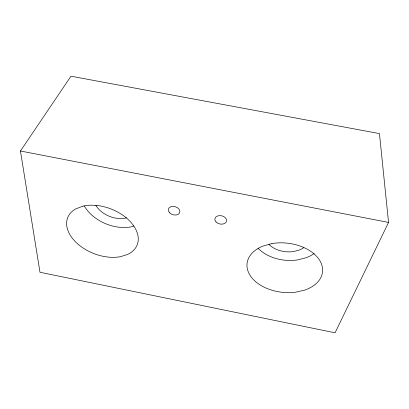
<?xml version="1.0" encoding="UTF-8"?>
<svg xmlns="http://www.w3.org/2000/svg" width="409" height="409" viewBox="0 0 409 409"><rect width="100%" height="100%" fill="white"/><g stroke="black" fill="none" stroke-linecap="round" stroke-linejoin="round"><path stroke-width="0.61" d="M388.55 222.43L335.063 332.803L39.985 272.276L20.45 151.003L70.977 76.197L379.45 133.595L388.55 222.43L20.45 151.003M126.529 217.731L125.522 218.079A22.209 15.092 22.1 0 1 95.834 205.338M133.896 225.983L131.514 226.791A35.271 23.983 22.1 0 1 84.356 206.029M314.178 253.483A35.864 24.744 5.6 0 1 306.014 257.772L297.757 259.889A35.864 24.744 5.6 0 1 258.079 248.243M303.601 247.782A22.582 15.573 5.6 0 1 299.117 250.093L293.882 251.484A22.582 15.573 5.6 0 1 268.984 244.47M82.981 206.146L75.639 208.933A37.316 23.901 21.3 0 0 74.653 240.962A37.316 23.901 21.3 0 0 120.297 256.719L127.501 254.485A37.316 23.901 21.3 0 0 130.42 221.79A37.316 23.901 21.3 0 0 82.981 206.146M271.959 243.58L262.895 246.1A37.976 24.709 6.4 0 0 250.804 276.448A37.976 24.709 6.4 0 0 295.727 292.174L304.439 290.191A37.976 24.709 6.4 0 0 318.933 259.229A37.976 24.709 6.4 0 0 271.959 243.58M169.699 212.844A5.941 4.167 16.8 0 0 179.597 212.931A5.941 4.167 16.8 0 0 173.033 206.371A5.941 4.167 16.8 0 0 169.699 212.844M216.034 221.975A5.966 4.208 12.1 0 0 226.172 222.102A5.966 4.208 12.1 0 0 219.976 215.594A5.966 4.208 12.1 0 0 216.034 221.975"/></g></svg>
